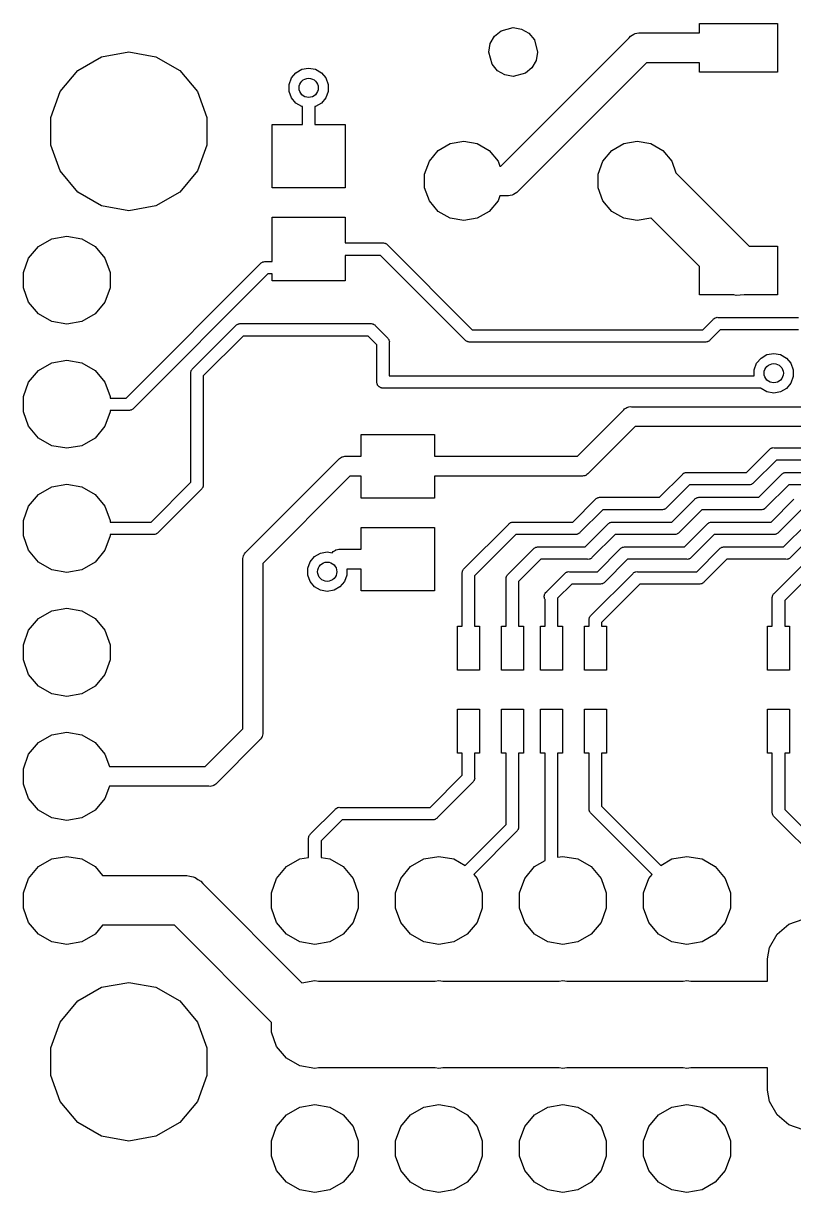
# Model space of a CAD drawing. Extents: x 118.4 to 178.6, y -117.2 to -93.1.
# Drawn here: x 118.4 to 134.18, y -117.21 to -93.27 of the extents above; entities that cross this region are included whole.
import ezdxf

# ---------------------------------------------------------------- set-up
doc = ezdxf.new("R2010")
doc.units = 0
doc.header["$MEASUREMENT"] = 0
doc.layers.add('BLACK', color=7, linetype='CONTINUOUS')

msp = doc.modelspace()

# ---------------------------------------------------------------- linework, layer by layer
at = {"layer": 'BLACK', "linetype": 'CONTINUOUS'}
for p, q in [((128.184, -93.4216), (128.434, -93.3546)), ((128.434, -93.3546), (128.434, -93.3546)), ((128.434, -93.3546), (128.605, -93.3848)), ((132.246, -93.4638), (132.246, -93.2686)), ((132.246, -93.2686), (133.846, -93.2686)), ((133.846, -93.2686), (133.846, -94.2686)), ((127.964, -93.6836), (128.051, -93.5332)), ((128.051, -93.5332), (128.184, -93.4216)), ((128.182, -96.1898), (130.809, -93.5625)), ((128.605, -93.3848), (128.755, -93.4716)), ((128.755, -93.4716), (128.867, -93.6046)), ((128.867, -93.6046), (128.934, -93.8546)), ((130.809, -93.5625), (130.835, -93.5315)), ((130.835, -93.5315), (130.87, -93.5113)), ((130.87, -93.5113), (130.903, -93.4881)), ((130.903, -93.4881), (130.916, -93.4846)), ((130.916, -93.4846), (130.928, -93.4778)), ((130.928, -93.4778), (130.968, -93.4707)), ((130.968, -93.4707), (131.007, -93.4603)), ((131.007, -93.4603), (131.047, -93.4638)), ((131.047, -93.4638), (132.246, -93.4638)), ((127.934, -93.8546), (127.964, -93.6836)), ((119.517, -94.234), (120.005, -93.9519)), ((120.005, -93.9519), (120.561, -93.8539)), ((120.561, -93.8539), (121.117, -93.9519)), ((121.117, -93.9519), (121.605, -94.234)), ((128.001, -94.1046), (127.934, -93.8546)), ((127.934, -93.8546), (127.934, -93.8546)), ((131.16, -94.0734), (128.533, -96.7007)), ((128.904, -94.0256), (128.817, -94.176)), ((128.934, -93.8546), (128.904, -94.0256)), ((128.934, -93.8546), (128.934, -93.8546)), ((132.246, -94.0734), (131.16, -94.0734)), ((132.246, -94.2686), (132.246, -94.0734)), ((119.154, -94.6663), (119.517, -94.234)), ((121.605, -94.234), (121.968, -94.6663)), ((123.892, -94.3865), (123.983, -94.2784)), ((123.983, -94.2784), (124.105, -94.2079)), ((124.105, -94.2079), (124.244, -94.1834)), ((124.244, -94.1834), (124.383, -94.2079)), ((124.383, -94.2079), (124.505, -94.2784)), ((124.505, -94.2784), (124.596, -94.3865)), ((128.113, -94.2376), (128.001, -94.1046)), ((128.263, -94.3244), (128.113, -94.2376)), ((128.434, -94.3546), (128.263, -94.3244)), ((128.684, -94.2876), (128.434, -94.3546)), ((128.817, -94.176), (128.684, -94.2876)), ((133.846, -94.2686), (132.246, -94.2686)), ((123.844, -94.5191), (123.892, -94.3865)), ((123.844, -94.6601), (123.844, -94.5191)), ((124.596, -94.3865), (124.644, -94.5191)), ((124.644, -94.5191), (124.644, -94.6601)), ((128.434, -94.3546), (128.434, -94.3546)), ((118.961, -95.1965), (119.154, -94.6663)), ((121.968, -94.6663), (122.161, -95.1965)), ((123.892, -94.7927), (123.844, -94.6601)), ((123.983, -94.9008), (123.892, -94.7927)), ((124.596, -94.7927), (124.505, -94.9008)), ((124.644, -94.6601), (124.596, -94.7927)), ((124.105, -94.9713), (123.983, -94.9008)), ((124.117, -94.9734), (124.105, -94.9713)), ((124.117, -95.3391), (124.117, -94.9734)), ((124.383, -94.9713), (124.371, -94.9734)), ((124.371, -94.9734), (124.371, -95.3391)), ((124.505, -94.9008), (124.383, -94.9713)), ((118.961, -95.7607), (118.961, -95.1965)), ((122.161, -95.1965), (122.161, -95.7607)), ((123.494, -96.6391), (123.494, -95.3391)), ((123.494, -95.3391), (124.117, -95.3391)), ((124.371, -95.3391), (124.994, -95.3391)), ((124.994, -95.3391), (124.994, -96.6391)), ((119.154, -96.2909), (118.961, -95.7607)), ((122.161, -95.7607), (121.968, -96.2909)), ((126.897, -95.8722), (127.141, -95.7312)), ((127.141, -95.7312), (127.419, -95.6822)), ((127.419, -95.6822), (127.697, -95.7312)), ((127.697, -95.7312), (127.941, -95.8722)), ((130.453, -95.8722), (130.697, -95.7312)), ((130.697, -95.7312), (130.975, -95.6822)), ((130.975, -95.6822), (131.253, -95.7312)), ((131.253, -95.7312), (131.497, -95.8722)), ((126.716, -96.0884), (126.897, -95.8722)), ((127.941, -95.8722), (128.123, -96.0884)), ((130.272, -96.0884), (130.453, -95.8722)), ((131.497, -95.8722), (131.679, -96.0884)), ((126.619, -96.3535), (126.716, -96.0884)), ((128.123, -96.0884), (128.16, -96.1898)), ((128.16, -96.1898), (128.182, -96.1898)), ((130.175, -96.3535), (130.272, -96.0884)), ((131.679, -96.0884), (131.767, -96.3311)), ((119.517, -96.7232), (119.154, -96.2909)), ((121.968, -96.2909), (121.605, -96.7232)), ((126.619, -96.6357), (126.619, -96.3535)), ((130.175, -96.6357), (130.175, -96.3535)), ((131.767, -96.3311), (133.265, -97.8286)), ((124.994, -96.6391), (123.494, -96.6391)), ((126.716, -96.9008), (126.619, -96.6357)), ((128.533, -96.7007), (128.507, -96.7317)), ((130.272, -96.9008), (130.175, -96.6357)), ((120.005, -97.0053), (119.517, -96.7232)), ((121.605, -96.7232), (121.117, -97.0053)), ((126.897, -97.117), (126.716, -96.9008)), ((128.123, -96.9008), (127.941, -97.117)), ((128.16, -96.7994), (128.123, -96.9008)), ((128.295, -96.7994), (128.16, -96.7994)), ((128.335, -96.8029), (128.295, -96.7994)), ((128.374, -96.7925), (128.335, -96.8029)), ((128.414, -96.7854), (128.374, -96.7925)), ((128.426, -96.7786), (128.414, -96.7854)), ((128.439, -96.7751), (128.426, -96.7786)), ((128.472, -96.7519), (128.439, -96.7751)), ((128.507, -96.7317), (128.472, -96.7519)), ((130.453, -97.117), (130.272, -96.9008)), ((120.561, -97.1033), (120.005, -97.0053)), ((121.117, -97.0053), (120.561, -97.1033)), ((127.141, -97.258), (126.897, -97.117)), ((127.941, -97.117), (127.697, -97.258)), ((130.697, -97.258), (130.453, -97.117)), ((123.494, -98.1456), (123.494, -97.2391)), ((123.494, -97.2391), (124.994, -97.2391)), ((124.994, -97.2391), (124.994, -97.7646)), ((127.419, -97.307), (127.141, -97.258)), ((127.697, -97.258), (127.419, -97.307)), ((130.975, -97.307), (130.697, -97.258)), ((131.253, -97.258), (130.975, -97.307)), ((131.256, -97.2565), (131.253, -97.258)), ((132.246, -98.247), (131.256, -97.2565)), ((118.982, -97.6783), (119.291, -97.6239)), ((119.291, -97.6239), (119.6, -97.6783)), ((118.509, -98.0752), (118.711, -97.8351)), ((118.711, -97.8351), (118.982, -97.6783)), ((119.6, -97.6783), (119.871, -97.8351)), ((119.871, -97.8351), (120.073, -98.0752)), ((124.994, -97.7646), (125.763, -97.7646)), ((125.763, -97.7646), (125.779, -97.7631)), ((125.779, -97.7631), (125.796, -97.7675)), ((125.796, -97.7675), (125.812, -97.7704)), ((125.812, -97.7704), (125.817, -97.7733)), ((125.817, -97.7733), (125.823, -97.7747)), ((125.823, -97.7747), (125.836, -97.7844)), ((125.836, -97.7844), (125.851, -97.7928)), ((125.851, -97.7928), (125.862, -97.8057)), ((125.862, -97.8057), (127.596, -99.5401)), ((133.265, -97.8286), (133.846, -97.8286)), ((133.846, -97.8286), (133.846, -98.8286)), ((118.402, -98.3698), (118.509, -98.0752)), ((120.073, -98.0752), (120.18, -98.3698)), ((123.301, -98.1557), (123.306, -98.1543)), ((123.306, -98.1543), (123.311, -98.1514)), ((123.311, -98.1514), (123.328, -98.1485)), ((123.328, -98.1485), (123.344, -98.1441)), ((123.344, -98.1441), (123.361, -98.1456)), ((123.361, -98.1456), (123.494, -98.1456)), ((125.715, -98.0186), (124.994, -98.0186)), ((124.994, -98.0186), (124.994, -98.5391)), ((127.45, -99.753), (125.715, -98.0186)), ((118.402, -98.6834), (118.402, -98.3698)), ((120.18, -98.3698), (120.18, -98.6834)), ((120.508, -100.94), (123.261, -98.1867)), ((123.261, -98.1867), (123.272, -98.1738)), ((123.272, -98.1738), (123.287, -98.1654)), ((123.287, -98.1654), (123.301, -98.1557)), ((132.246, -98.8286), (132.246, -98.247)), ((123.408, -98.3996), (120.655, -101.152)), ((123.494, -98.3996), (123.408, -98.3996)), ((123.494, -98.5391), (123.494, -98.3996)), ((124.994, -98.5391), (123.494, -98.5391)), ((118.509, -98.978), (118.402, -98.6834)), ((120.18, -98.6834), (120.073, -98.978)), ((132.949, -98.8286), (132.246, -98.8286)), ((133.001, -98.8425), (132.949, -98.8286)), ((133.16, -98.8286), (133.001, -98.8425)), ((133.846, -98.8286), (133.16, -98.8286)), ((118.711, -99.2181), (118.509, -98.978)), ((120.073, -98.978), (119.871, -99.2181)), ((118.982, -99.3749), (118.711, -99.2181)), ((119.871, -99.2181), (119.6, -99.3749)), ((132.317, -99.5401), (132.527, -99.3297)), ((132.527, -99.3297), (132.538, -99.3168)), ((132.538, -99.3168), (132.553, -99.3084)), ((132.553, -99.3084), (132.567, -99.2987)), ((132.567, -99.2987), (132.572, -99.2973)), ((132.572, -99.2973), (132.577, -99.2944)), ((132.577, -99.2944), (132.594, -99.2915)), ((132.594, -99.2915), (132.61, -99.2871)), ((132.61, -99.2871), (132.627, -99.2886)), ((132.627, -99.2886), (134.279, -99.2886)), ((119.291, -99.4293), (118.982, -99.3749)), ((119.6, -99.3749), (119.291, -99.4293)), ((121.872, -100.338), (122.753, -99.4567)), ((122.753, -99.4567), (122.764, -99.4438)), ((122.764, -99.4438), (122.779, -99.4354)), ((122.779, -99.4354), (122.793, -99.4257)), ((122.793, -99.4257), (122.798, -99.4243)), ((122.798, -99.4243), (122.803, -99.4214)), ((122.803, -99.4214), (122.82, -99.4185)), ((122.82, -99.4185), (122.836, -99.4141)), ((122.836, -99.4141), (122.853, -99.4156)), ((122.853, -99.4156), (125.509, -99.4156)), ((125.509, -99.4156), (125.525, -99.4141)), ((125.525, -99.4141), (125.542, -99.4185)), ((125.542, -99.4185), (125.558, -99.4214)), ((125.558, -99.4214), (125.563, -99.4243)), ((125.563, -99.4243), (125.569, -99.4257)), ((125.569, -99.4257), (125.582, -99.4354)), ((125.582, -99.4354), (125.597, -99.4438)), ((125.597, -99.4438), (125.608, -99.4567)), ((125.608, -99.4567), (125.854, -99.7029)), ((127.596, -99.5401), (132.317, -99.5401)), ((132.674, -99.5426), (132.463, -99.753)), ((134.279, -99.5426), (132.674, -99.5426)), ((122.9, -99.6696), (122.085, -100.484)), ((125.461, -99.6696), (122.9, -99.6696)), ((125.641, -99.8492), (125.461, -99.6696)), ((125.854, -99.7029), (125.867, -99.7137)), ((125.867, -99.7137), (125.875, -99.7283)), ((125.875, -99.7283), (125.885, -99.7421)), ((125.885, -99.7421), (125.886, -99.7476)), ((125.886, -99.7476), (125.889, -99.7525)), ((125.889, -99.7525), (125.892, -99.7691)), ((125.892, -99.7691), (125.897, -99.7854)), ((125.897, -99.7854), (125.895, -99.8021)), ((125.895, -99.8021), (125.895, -100.482)), ((127.461, -99.7659), (127.45, -99.753)), ((127.475, -99.7743), (127.461, -99.7659)), ((127.489, -99.784), (127.475, -99.7743)), ((127.495, -99.7854), (127.489, -99.784)), ((127.499, -99.7883), (127.495, -99.7854)), ((127.516, -99.7912), (127.499, -99.7883)), ((127.532, -99.7956), (127.516, -99.7912)), ((127.549, -99.7941), (127.532, -99.7956)), ((132.364, -99.7941), (127.549, -99.7941)), ((132.381, -99.7956), (132.364, -99.7941)), ((132.397, -99.7912), (132.381, -99.7956)), ((132.414, -99.7883), (132.397, -99.7912)), ((132.419, -99.7854), (132.414, -99.7883)), ((132.424, -99.784), (132.419, -99.7854)), ((132.438, -99.7743), (132.424, -99.784)), ((132.452, -99.7659), (132.438, -99.7743)), ((132.463, -99.753), (132.452, -99.7659)), ((125.641, -100.586), (125.641, -99.8492)), ((133.508, -100.12), (133.63, -100.05)), ((133.63, -100.05), (133.769, -100.025)), ((133.769, -100.025), (133.908, -100.05)), ((133.908, -100.05), (134.03, -100.12)), ((118.711, -100.375), (118.982, -100.218)), ((118.982, -100.218), (119.291, -100.164)), ((119.291, -100.164), (119.6, -100.218)), ((119.6, -100.218), (119.871, -100.375)), ((133.369, -100.361), (133.417, -100.228)), ((133.417, -100.228), (133.508, -100.12)), ((134.03, -100.12), (134.121, -100.228)), ((134.121, -100.228), (134.169, -100.361)), ((118.509, -100.615), (118.711, -100.375)), ((119.871, -100.375), (120.073, -100.615)), ((121.83, -100.42), (121.834, -100.404)), ((121.831, -100.437), (121.83, -100.42)), ((121.831, -102.665), (121.831, -100.437)), ((121.834, -100.404), (121.837, -100.387)), ((121.837, -100.387), (121.84, -100.383)), ((121.84, -100.383), (121.841, -100.377)), ((121.841, -100.377), (121.851, -100.363)), ((121.851, -100.363), (121.859, -100.349)), ((121.859, -100.349), (121.872, -100.338)), ((122.085, -100.484), (122.085, -102.712)), ((125.895, -100.482), (133.369, -100.482)), ((133.369, -100.482), (133.369, -100.361)), ((134.169, -100.502), (134.121, -100.635)), ((134.169, -100.361), (134.169, -100.502)), ((118.402, -100.91), (118.509, -100.615)), ((120.073, -100.615), (120.18, -100.91)), ((125.641, -100.631), (125.641, -100.586)), ((125.645, -100.642), (125.641, -100.631)), ((125.647, -100.653), (125.645, -100.642)), ((125.653, -100.662), (125.647, -100.653)), ((125.656, -100.673), (125.653, -100.662)), ((125.664, -100.682), (125.656, -100.673)), ((125.669, -100.691), (125.664, -100.682)), ((125.678, -100.699), (125.669, -100.691)), ((125.685, -100.707), (125.678, -100.699)), ((125.695, -100.713), (125.685, -100.707)), ((125.704, -100.72), (125.695, -100.713)), ((125.714, -100.724), (125.704, -100.72)), ((125.724, -100.73), (125.714, -100.724)), ((125.735, -100.732), (125.724, -100.73)), ((125.746, -100.736), (125.735, -100.732)), ((133.502, -100.736), (125.746, -100.736)), ((133.508, -100.743), (133.502, -100.736)), ((133.63, -100.813), (133.508, -100.743)), ((134.03, -100.743), (133.908, -100.813)), ((134.121, -100.635), (134.03, -100.743)), ((118.402, -101.223), (118.402, -100.91)), ((120.18, -100.91), (120.18, -100.94)), ((120.18, -100.94), (120.508, -100.94)), ((133.769, -100.838), (133.63, -100.813)), ((133.908, -100.813), (133.769, -100.838)), ((118.509, -101.518), (118.402, -101.223)), ((120.18, -101.223), (120.073, -101.518)), ((120.556, -101.194), (120.18, -101.194)), ((120.18, -101.194), (120.18, -101.223)), ((120.572, -101.195), (120.556, -101.194)), ((120.589, -101.191), (120.572, -101.195)), ((120.605, -101.188), (120.589, -101.191)), ((120.61, -101.185), (120.605, -101.188)), ((120.616, -101.183), (120.61, -101.185)), ((120.629, -101.174), (120.616, -101.183)), ((120.644, -101.165), (120.629, -101.174)), ((120.655, -101.152), (120.644, -101.165)), ((129.748, -102.133), (130.698, -101.183)), ((130.698, -101.183), (130.715, -101.163)), ((130.715, -101.163), (130.739, -101.149)), ((130.739, -101.149), (130.761, -101.134)), ((130.761, -101.134), (130.77, -101.131)), ((130.77, -101.131), (130.778, -101.127)), ((130.778, -101.127), (130.804, -101.122)), ((130.804, -101.122), (130.83, -101.115)), ((130.83, -101.115), (130.857, -101.117)), ((130.857, -101.117), (135.082, -101.117)), ((118.711, -101.758), (118.509, -101.518)), ((120.073, -101.518), (119.871, -101.758)), ((125.32, -102.133), (125.32, -101.689)), ((125.32, -101.689), (126.82, -101.689)), ((126.82, -101.689), (126.82, -102.133)), ((130.932, -101.524), (129.982, -102.474)), ((135.157, -101.524), (130.932, -101.524)), ((118.982, -101.915), (118.711, -101.758)), ((119.291, -101.969), (118.982, -101.915)), ((119.6, -101.915), (119.291, -101.969)), ((119.871, -101.758), (119.6, -101.915)), ((133.675, -101.997), (133.686, -101.984)), ((133.686, -101.984), (133.701, -101.975)), ((133.701, -101.975), (133.715, -101.966)), ((133.715, -101.966), (133.72, -101.964)), ((133.72, -101.964), (133.725, -101.961)), ((133.725, -101.961), (133.742, -101.958)), ((133.742, -101.958), (133.758, -101.954)), ((133.758, -101.954), (133.775, -101.956)), ((133.775, -101.956), (140.876, -101.956)), ((122.964, -104.092), (124.856, -102.199)), ((124.856, -102.199), (124.873, -102.179)), ((124.873, -102.179), (124.897, -102.165)), ((124.897, -102.165), (124.919, -102.15)), ((124.919, -102.15), (124.928, -102.147)), ((124.928, -102.147), (124.936, -102.143)), ((124.936, -102.143), (124.962, -102.138)), ((124.962, -102.138), (124.988, -102.131)), ((124.988, -102.131), (125.015, -102.133)), ((125.015, -102.133), (125.32, -102.133)), ((126.82, -102.133), (129.748, -102.133)), ((133.208, -102.464), (133.675, -101.997)), ((133.822, -102.21), (133.355, -102.676)), ((140.828, -102.21), (133.822, -102.21)), ((131.964, -102.466), (131.98, -102.462)), ((131.98, -102.462), (131.997, -102.464)), ((131.997, -102.464), (133.208, -102.464)), ((133.996, -102.466), (134.012, -102.462)), ((134.012, -102.462), (134.029, -102.464)), ((134.029, -102.464), (140.622, -102.464)), ((118.982, -102.758), (119.291, -102.704)), ((119.291, -102.704), (119.6, -102.758)), ((121.016, -103.48), (121.831, -102.665)), ((125.09, -102.54), (123.304, -104.326)), ((125.32, -102.54), (125.09, -102.54)), ((125.32, -102.989), (125.32, -102.54)), ((129.823, -102.54), (126.82, -102.54)), ((126.82, -102.54), (126.82, -102.989)), ((129.85, -102.542), (129.823, -102.54)), ((129.876, -102.535), (129.85, -102.542)), ((129.903, -102.53), (129.876, -102.535)), ((129.911, -102.526), (129.903, -102.53)), ((129.919, -102.524), (129.911, -102.526)), ((129.941, -102.508), (129.919, -102.524)), ((129.965, -102.495), (129.941, -102.508)), ((129.982, -102.474), (129.965, -102.495)), ((131.43, -102.972), (131.897, -102.505)), ((131.897, -102.505), (131.908, -102.492)), ((131.908, -102.492), (131.923, -102.483)), ((131.923, -102.483), (131.937, -102.474)), ((131.937, -102.474), (131.942, -102.472)), ((131.942, -102.472), (131.947, -102.469)), ((131.947, -102.469), (131.964, -102.466)), ((133.329, -102.698), (133.316, -102.707)), ((133.344, -102.689), (133.329, -102.698)), ((133.355, -102.676), (133.344, -102.689)), ((133.462, -102.972), (133.929, -102.505)), ((133.929, -102.505), (133.94, -102.492)), ((133.94, -102.492), (133.955, -102.483)), ((133.955, -102.483), (133.969, -102.474)), ((133.969, -102.474), (133.974, -102.472)), ((133.974, -102.472), (133.979, -102.469)), ((133.979, -102.469), (133.996, -102.466)), ((118.509, -103.155), (118.711, -102.915)), ((118.711, -102.915), (118.982, -102.758)), ((119.6, -102.758), (119.871, -102.915)), ((119.871, -102.915), (120.073, -103.155)), ((122.044, -102.811), (121.163, -103.692)), ((122.057, -102.8), (122.044, -102.811)), ((122.065, -102.786), (122.057, -102.8)), ((122.075, -102.772), (122.065, -102.786)), ((122.076, -102.767), (122.075, -102.772)), ((122.079, -102.762), (122.076, -102.767)), ((122.082, -102.745), (122.079, -102.762)), ((122.087, -102.729), (122.082, -102.745)), ((122.085, -102.712), (122.087, -102.729)), ((132.044, -102.718), (131.577, -103.184)), ((133.256, -102.718), (132.044, -102.718)), ((133.272, -102.719), (133.256, -102.718)), ((133.289, -102.715), (133.272, -102.719)), ((133.305, -102.712), (133.289, -102.715)), ((133.31, -102.709), (133.305, -102.712)), ((133.316, -102.707), (133.31, -102.709)), ((134.076, -102.718), (133.609, -103.184)), ((140.574, -102.718), (134.076, -102.718)), ((118.402, -103.45), (118.509, -103.155)), ((120.073, -103.155), (120.18, -103.45)), ((126.82, -102.989), (125.32, -102.989)), ((129.652, -103.48), (130.119, -103.013)), ((130.119, -103.013), (130.13, -103)), ((130.13, -103), (130.145, -102.991)), ((130.145, -102.991), (130.159, -102.982)), ((130.159, -102.982), (130.164, -102.98)), ((130.164, -102.98), (130.169, -102.977)), ((130.169, -102.977), (130.186, -102.974)), ((130.186, -102.974), (130.202, -102.97)), ((130.202, -102.97), (130.219, -102.972)), ((130.219, -102.972), (131.43, -102.972)), ((131.684, -103.48), (132.151, -103.013)), ((132.151, -103.013), (132.162, -103)), ((132.162, -103), (132.177, -102.991)), ((132.177, -102.991), (132.191, -102.982)), ((132.191, -102.982), (132.196, -102.98)), ((132.196, -102.98), (132.201, -102.977)), ((132.201, -102.977), (132.218, -102.974)), ((132.218, -102.974), (132.234, -102.97)), ((132.234, -102.97), (132.251, -102.972)), ((132.251, -102.972), (133.462, -102.972)), ((133.716, -103.48), (134.183, -103.013)), ((130.266, -103.226), (129.799, -103.692)), ((131.478, -103.226), (130.266, -103.226)), ((131.494, -103.227), (131.478, -103.226)), ((131.511, -103.223), (131.494, -103.227)), ((131.527, -103.22), (131.511, -103.223)), ((131.532, -103.217), (131.527, -103.22)), ((131.538, -103.215), (131.532, -103.217)), ((131.551, -103.206), (131.538, -103.215)), ((131.566, -103.197), (131.551, -103.206)), ((131.577, -103.184), (131.566, -103.197)), ((132.298, -103.226), (131.831, -103.692)), ((133.51, -103.226), (132.298, -103.226)), ((133.526, -103.227), (133.51, -103.226)), ((133.543, -103.223), (133.526, -103.227)), ((133.559, -103.22), (133.543, -103.223)), ((133.564, -103.217), (133.559, -103.22)), ((133.57, -103.215), (133.564, -103.217)), ((133.583, -103.206), (133.57, -103.215)), ((133.598, -103.197), (133.583, -103.206)), ((133.609, -103.184), (133.598, -103.197)), ((134.33, -103.226), (133.863, -103.692)), ((118.402, -103.763), (118.402, -103.45)), ((120.18, -103.45), (120.18, -103.48)), ((120.18, -103.48), (121.016, -103.48)), ((125.32, -104.036), (125.32, -103.589)), ((125.32, -103.589), (126.82, -103.589)), ((126.82, -103.589), (126.82, -104.889)), ((127.43, -104.432), (128.341, -103.521)), ((128.341, -103.521), (128.352, -103.508)), ((128.352, -103.508), (128.367, -103.499)), ((128.367, -103.499), (128.381, -103.49)), ((128.381, -103.49), (128.386, -103.488)), ((128.386, -103.488), (128.391, -103.485)), ((128.391, -103.485), (128.408, -103.482)), ((128.408, -103.482), (128.424, -103.478)), ((128.424, -103.478), (128.441, -103.48)), ((128.441, -103.48), (129.652, -103.48)), ((129.906, -103.988), (130.373, -103.521)), ((130.373, -103.521), (130.384, -103.508)), ((130.384, -103.508), (130.399, -103.499)), ((130.399, -103.499), (130.413, -103.49)), ((130.413, -103.49), (130.418, -103.488)), ((130.418, -103.488), (130.423, -103.485)), ((130.423, -103.485), (130.44, -103.482)), ((130.44, -103.482), (130.456, -103.478)), ((130.456, -103.478), (130.473, -103.48)), ((130.473, -103.48), (131.684, -103.48)), ((131.938, -103.988), (132.405, -103.521)), ((132.405, -103.521), (132.416, -103.508)), ((132.416, -103.508), (132.431, -103.499)), ((132.431, -103.499), (132.445, -103.49)), ((132.445, -103.49), (132.45, -103.488)), ((132.45, -103.488), (132.455, -103.485)), ((132.455, -103.485), (132.472, -103.482)), ((132.472, -103.482), (132.488, -103.478)), ((132.488, -103.478), (132.505, -103.48)), ((132.505, -103.48), (133.716, -103.48)), ((133.97, -103.988), (134.437, -103.521)), ((118.509, -104.058), (118.402, -103.763)), ((120.18, -103.763), (120.073, -104.058)), ((121.064, -103.734), (120.18, -103.734)), ((120.18, -103.734), (120.18, -103.763)), ((121.08, -103.735), (121.064, -103.734)), ((121.097, -103.731), (121.08, -103.735)), ((121.113, -103.728), (121.097, -103.731)), ((121.118, -103.725), (121.113, -103.728)), ((121.124, -103.723), (121.118, -103.725)), ((121.137, -103.714), (121.124, -103.723)), ((121.152, -103.705), (121.137, -103.714)), ((121.163, -103.692), (121.152, -103.705)), ((128.488, -103.734), (127.643, -104.578)), ((129.7, -103.734), (128.488, -103.734)), ((129.716, -103.735), (129.7, -103.734)), ((129.733, -103.731), (129.716, -103.735)), ((129.749, -103.728), (129.733, -103.731)), ((129.754, -103.725), (129.749, -103.728)), ((129.76, -103.723), (129.754, -103.725)), ((129.773, -103.714), (129.76, -103.723)), ((129.788, -103.705), (129.773, -103.714)), ((129.799, -103.692), (129.788, -103.705)), ((130.52, -103.734), (130.053, -104.2)), ((131.732, -103.734), (130.52, -103.734)), ((131.748, -103.735), (131.732, -103.734)), ((131.765, -103.731), (131.748, -103.735)), ((131.781, -103.728), (131.765, -103.731)), ((131.786, -103.725), (131.781, -103.728)), ((131.792, -103.723), (131.786, -103.725)), ((131.805, -103.714), (131.792, -103.723)), ((131.82, -103.705), (131.805, -103.714)), ((131.831, -103.692), (131.82, -103.705)), ((132.552, -103.734), (132.085, -104.2)), ((133.764, -103.734), (132.552, -103.734)), ((133.78, -103.735), (133.764, -103.734)), ((133.797, -103.731), (133.78, -103.735)), ((133.813, -103.728), (133.797, -103.731)), ((133.818, -103.725), (133.813, -103.728)), ((133.824, -103.723), (133.818, -103.725)), ((133.837, -103.714), (133.824, -103.723)), ((133.852, -103.705), (133.837, -103.714)), ((133.863, -103.692), (133.852, -103.705)), ((134.584, -103.734), (134.117, -104.2)), ((118.711, -104.298), (118.509, -104.058)), ((120.073, -104.058), (119.871, -104.298)), ((122.914, -104.154), (122.93, -104.132)), ((122.93, -104.132), (122.943, -104.109)), ((122.943, -104.109), (122.964, -104.092)), ((124.364, -104.184), (124.486, -104.114)), ((124.486, -104.114), (124.625, -104.089)), ((124.625, -104.089), (124.726, -104.107)), ((124.726, -104.107), (124.732, -104.102)), ((124.732, -104.102), (124.749, -104.081)), ((124.749, -104.081), (124.772, -104.068)), ((124.772, -104.068), (124.794, -104.052)), ((124.794, -104.052), (124.803, -104.05)), ((124.803, -104.05), (124.811, -104.045)), ((124.811, -104.045), (124.838, -104.041)), ((124.838, -104.041), (124.864, -104.034)), ((124.864, -104.034), (124.89, -104.036)), ((124.89, -104.036), (125.32, -104.036)), ((128.33, -104.548), (128.849, -104.029)), ((128.849, -104.029), (128.86, -104.016)), ((128.86, -104.016), (128.875, -104.007)), ((128.875, -104.007), (128.889, -103.998)), ((128.889, -103.998), (128.894, -103.996)), ((128.894, -103.996), (128.899, -103.993)), ((128.899, -103.993), (128.916, -103.99)), ((128.916, -103.99), (128.932, -103.986)), ((128.932, -103.986), (128.949, -103.988)), ((128.949, -103.988), (129.906, -103.988)), ((130.16, -104.496), (130.627, -104.029)), ((130.627, -104.029), (130.638, -104.016)), ((130.638, -104.016), (130.653, -104.007)), ((130.653, -104.007), (130.667, -103.998)), ((130.667, -103.998), (130.672, -103.996)), ((130.672, -103.996), (130.677, -103.993)), ((130.677, -103.993), (130.694, -103.99)), ((130.694, -103.99), (130.71, -103.986)), ((130.71, -103.986), (130.727, -103.988)), ((130.727, -103.988), (131.938, -103.988)), ((132.192, -104.496), (132.659, -104.029)), ((132.659, -104.029), (132.67, -104.016)), ((132.67, -104.016), (132.685, -104.007)), ((132.685, -104.007), (132.699, -103.998)), ((132.699, -103.998), (132.704, -103.996)), ((132.704, -103.996), (132.709, -103.993)), ((132.709, -103.993), (132.726, -103.99)), ((132.726, -103.99), (132.742, -103.986)), ((132.742, -103.986), (132.759, -103.988)), ((132.759, -103.988), (133.97, -103.988)), ((133.78, -104.94), (134.691, -104.029)), ((118.982, -104.455), (118.711, -104.298)), ((119.871, -104.298), (119.6, -104.455)), ((122.896, -104.224), (122.903, -104.198)), ((122.898, -104.25), (122.896, -104.224)), ((122.898, -107.713), (122.898, -104.25)), ((122.903, -104.198), (122.907, -104.171)), ((122.907, -104.171), (122.912, -104.163)), ((122.912, -104.163), (122.914, -104.154)), ((123.304, -104.326), (123.304, -107.789)), ((124.225, -104.425), (124.273, -104.292)), ((124.273, -104.292), (124.364, -104.184)), ((128.996, -104.242), (128.543, -104.694)), ((129.954, -104.242), (128.996, -104.242)), ((129.97, -104.243), (129.954, -104.242)), ((129.987, -104.239), (129.97, -104.243)), ((130.003, -104.236), (129.987, -104.239)), ((130.008, -104.233), (130.003, -104.236)), ((130.014, -104.231), (130.008, -104.233)), ((130.027, -104.222), (130.014, -104.231)), ((130.042, -104.213), (130.027, -104.222)), ((130.053, -104.2), (130.042, -104.213)), ((130.774, -104.242), (130.307, -104.708)), ((131.986, -104.242), (130.774, -104.242)), ((132.002, -104.243), (131.986, -104.242)), ((132.019, -104.239), (132.002, -104.243)), ((132.035, -104.236), (132.019, -104.239)), ((132.04, -104.233), (132.035, -104.236)), ((132.046, -104.231), (132.04, -104.233)), ((132.059, -104.222), (132.046, -104.231)), ((132.074, -104.213), (132.059, -104.222)), ((132.085, -104.2), (132.074, -104.213)), ((132.806, -104.242), (132.339, -104.708)), ((134.018, -104.242), (132.806, -104.242)), ((134.838, -104.242), (133.993, -105.086)), ((134.034, -104.243), (134.018, -104.242)), ((134.051, -104.239), (134.034, -104.243)), ((134.067, -104.236), (134.051, -104.239)), ((134.072, -104.233), (134.067, -104.236)), ((134.078, -104.231), (134.072, -104.233)), ((134.091, -104.222), (134.078, -104.231)), ((134.106, -104.213), (134.091, -104.222)), ((134.117, -104.2), (134.106, -104.213)), ((119.291, -104.509), (118.982, -104.455)), ((119.6, -104.455), (119.291, -104.509)), ((124.225, -104.566), (124.225, -104.425)), ((124.273, -104.699), (124.225, -104.566)), ((125.025, -104.566), (124.977, -104.699)), ((125.32, -104.442), (125.025, -104.442)), ((125.025, -104.442), (125.025, -104.566)), ((125.32, -104.889), (125.32, -104.442)), ((127.388, -104.514), (127.392, -104.498)), ((127.389, -104.531), (127.388, -104.514)), ((127.389, -105.609), (127.389, -104.531)), ((127.392, -104.498), (127.395, -104.481)), ((127.395, -104.481), (127.398, -104.477)), ((127.398, -104.477), (127.399, -104.471)), ((127.399, -104.471), (127.409, -104.457)), ((127.409, -104.457), (127.417, -104.443)), ((127.417, -104.443), (127.43, -104.432)), ((127.643, -104.578), (127.643, -105.609)), ((128.288, -104.63), (128.292, -104.614)), ((128.292, -104.614), (128.295, -104.597)), ((128.295, -104.597), (128.298, -104.593)), ((128.298, -104.593), (128.299, -104.587)), ((128.299, -104.587), (128.309, -104.573)), ((128.309, -104.573), (128.317, -104.559)), ((128.317, -104.559), (128.33, -104.548)), ((129.123, -104.898), (129.484, -104.537)), ((129.484, -104.537), (129.495, -104.524)), ((129.495, -104.524), (129.51, -104.515)), ((129.51, -104.515), (129.524, -104.506)), ((129.524, -104.506), (129.529, -104.504)), ((129.529, -104.504), (129.534, -104.501)), ((129.534, -104.501), (129.551, -104.498)), ((129.551, -104.498), (129.567, -104.494)), ((129.567, -104.494), (129.584, -104.496)), ((129.584, -104.496), (130.16, -104.496)), ((130.03, -105.388), (130.881, -104.537)), ((130.881, -104.537), (130.892, -104.524)), ((130.892, -104.524), (130.907, -104.515)), ((130.907, -104.515), (130.921, -104.506)), ((130.921, -104.506), (130.926, -104.504)), ((130.926, -104.504), (130.931, -104.501)), ((130.931, -104.501), (130.948, -104.498)), ((130.948, -104.498), (130.964, -104.494)), ((130.964, -104.494), (130.981, -104.496)), ((130.981, -104.496), (132.192, -104.496)), ((124.364, -104.807), (124.273, -104.699)), ((124.486, -104.877), (124.364, -104.807)), ((124.886, -104.807), (124.764, -104.877)), ((124.977, -104.699), (124.886, -104.807)), ((128.289, -104.647), (128.288, -104.63)), ((128.289, -105.609), (128.289, -104.647)), ((128.543, -104.694), (128.543, -105.609)), ((129.631, -104.75), (129.343, -105.037)), ((130.208, -104.75), (129.631, -104.75)), ((130.224, -104.751), (130.208, -104.75)), ((130.241, -104.747), (130.224, -104.751)), ((130.257, -104.744), (130.241, -104.747)), ((131.028, -104.75), (130.243, -105.534)), ((130.262, -104.741), (130.257, -104.744)), ((130.268, -104.739), (130.262, -104.741)), ((130.281, -104.73), (130.268, -104.739)), ((130.296, -104.721), (130.281, -104.73)), ((130.307, -104.708), (130.296, -104.721)), ((132.24, -104.75), (131.028, -104.75)), ((132.256, -104.751), (132.24, -104.75)), ((132.273, -104.747), (132.256, -104.751)), ((132.289, -104.744), (132.273, -104.747)), ((132.294, -104.741), (132.289, -104.744)), ((132.3, -104.739), (132.294, -104.741)), ((132.313, -104.73), (132.3, -104.739)), ((132.328, -104.721), (132.313, -104.73)), ((132.339, -104.708), (132.328, -104.721)), ((124.625, -104.902), (124.486, -104.877)), ((124.764, -104.877), (124.625, -104.902)), ((126.82, -104.889), (125.32, -104.889)), ((129.069, -104.992), (129.072, -104.981)), ((129.07, -105.004), (129.069, -104.992)), ((129.069, -105.015), (129.07, -105.004)), ((129.072, -105.026), (129.069, -105.015)), ((129.072, -104.981), (129.073, -104.97)), ((129.073, -105.037), (129.072, -105.026)), ((129.073, -104.97), (129.077, -104.96)), ((129.077, -105.047), (129.073, -105.037)), ((129.077, -104.96), (129.08, -104.949)), ((129.08, -105.058), (129.077, -105.047)), ((129.08, -104.949), (129.087, -104.94)), ((129.087, -105.067), (129.08, -105.058)), ((129.087, -104.94), (129.091, -104.93)), ((129.089, -105.072), (129.087, -105.067)), ((129.089, -105.609), (129.089, -105.072)), ((129.091, -104.93), (129.123, -104.898)), ((129.343, -105.037), (129.343, -105.609)), ((133.738, -105.022), (133.742, -105.006)), ((133.739, -105.039), (133.738, -105.022)), ((133.739, -105.609), (133.739, -105.039)), ((133.742, -105.006), (133.745, -104.989)), ((133.745, -104.989), (133.748, -104.985)), ((133.748, -104.985), (133.749, -104.979)), ((133.749, -104.979), (133.759, -104.965)), ((133.759, -104.965), (133.767, -104.951)), ((133.767, -104.951), (133.78, -104.94)), ((133.993, -105.086), (133.993, -105.609)), ((118.711, -105.455), (118.982, -105.298)), ((118.982, -105.298), (119.291, -105.244)), ((119.291, -105.244), (119.6, -105.298)), ((119.6, -105.298), (119.871, -105.455)), ((118.509, -105.695), (118.711, -105.455)), ((119.871, -105.455), (120.073, -105.695)), ((129.988, -105.47), (129.992, -105.454)), ((129.989, -105.487), (129.988, -105.47)), ((129.989, -105.609), (129.989, -105.487)), ((129.992, -105.454), (129.995, -105.437)), ((129.995, -105.437), (129.998, -105.433)), ((129.998, -105.433), (129.999, -105.427)), ((129.999, -105.427), (130.009, -105.413)), ((130.009, -105.413), (130.017, -105.399)), ((130.017, -105.399), (130.03, -105.388)), ((130.243, -105.534), (130.243, -105.609)), ((118.402, -105.99), (118.509, -105.695)), ((120.073, -105.695), (120.18, -105.99)), ((127.291, -106.509), (127.291, -105.609)), ((127.291, -105.609), (127.389, -105.609)), ((127.643, -105.609), (127.741, -105.609)), ((127.741, -105.609), (127.741, -106.509)), ((128.191, -106.509), (128.191, -105.609)), ((128.191, -105.609), (128.289, -105.609)), ((128.543, -105.609), (128.641, -105.609)), ((128.641, -105.609), (128.641, -106.509)), ((128.991, -106.509), (128.991, -105.609)), ((128.991, -105.609), (129.089, -105.609)), ((129.343, -105.609), (129.441, -105.609)), ((129.441, -105.609), (129.441, -106.509)), ((129.891, -106.509), (129.891, -105.609)), ((129.891, -105.609), (129.989, -105.609)), ((130.243, -105.609), (130.341, -105.609)), ((130.341, -105.609), (130.341, -106.509)), ((133.641, -106.509), (133.641, -105.609)), ((133.641, -105.609), (133.739, -105.609)), ((133.993, -105.609), (134.091, -105.609)), ((134.091, -105.609), (134.091, -106.509)), ((118.402, -106.303), (118.402, -105.99)), ((120.18, -105.99), (120.18, -106.303)), ((118.509, -106.598), (118.402, -106.303)), ((120.18, -106.303), (120.073, -106.598)), ((127.741, -106.509), (127.291, -106.509)), ((128.641, -106.509), (128.191, -106.509)), ((129.441, -106.509), (128.991, -106.509)), ((130.341, -106.509), (129.891, -106.509)), ((134.091, -106.509), (133.641, -106.509)), ((118.711, -106.838), (118.509, -106.598)), ((120.073, -106.598), (119.871, -106.838)), ((118.982, -106.995), (118.711, -106.838)), ((119.291, -107.049), (118.982, -106.995)), ((119.6, -106.995), (119.291, -107.049)), ((119.871, -106.838), (119.6, -106.995)), ((127.291, -108.209), (127.291, -107.309)), ((127.291, -107.309), (127.741, -107.309)), ((127.741, -107.309), (127.741, -108.209)), ((128.191, -108.209), (128.191, -107.309)), ((128.191, -107.309), (128.641, -107.309)), ((128.641, -107.309), (128.641, -108.209)), ((128.991, -108.209), (128.991, -107.309)), ((128.991, -107.309), (129.441, -107.309)), ((129.441, -107.309), (129.441, -108.209)), ((129.891, -108.209), (129.891, -107.309)), ((129.891, -107.309), (130.341, -107.309)), ((130.341, -107.309), (130.341, -108.209)), ((133.641, -108.209), (133.641, -107.309)), ((133.641, -107.309), (134.091, -107.309)), ((134.091, -107.309), (134.091, -108.209)), ((122.128, -108.483), (122.898, -107.713)), ((118.711, -107.995), (118.982, -107.838)), ((118.982, -107.838), (119.291, -107.784)), ((119.291, -107.784), (119.6, -107.838)), ((119.6, -107.838), (119.871, -107.995)), ((123.239, -107.948), (122.362, -108.824)), ((123.259, -107.93), (123.239, -107.948)), ((123.273, -107.907), (123.259, -107.93)), ((123.288, -107.885), (123.273, -107.907)), ((123.29, -107.876), (123.288, -107.885)), ((123.295, -107.868), (123.29, -107.876)), ((123.3, -107.842), (123.295, -107.868)), ((123.307, -107.816), (123.3, -107.842)), ((123.304, -107.789), (123.307, -107.816)), ((118.509, -108.235), (118.711, -107.995)), ((119.871, -107.995), (120.073, -108.235)), ((127.389, -108.209), (127.291, -108.209)), ((127.389, -108.664), (127.389, -108.209)), ((127.741, -108.209), (127.643, -108.209)), ((127.643, -108.209), (127.643, -108.711)), ((128.289, -108.209), (128.191, -108.209)), ((128.289, -109.669), (128.289, -108.209)), ((128.641, -108.209), (128.543, -108.209)), ((128.543, -108.209), (128.543, -109.716)), ((129.089, -108.209), (128.991, -108.209)), ((129.089, -110.409), (129.089, -108.209)), ((129.441, -108.209), (129.343, -108.209)), ((129.343, -108.209), (129.343, -110.343)), ((129.989, -108.209), (129.891, -108.209)), ((129.989, -109.346), (129.989, -108.209)), ((130.341, -108.209), (130.243, -108.209)), ((130.243, -108.209), (130.243, -109.299)), ((133.739, -108.209), (133.641, -108.209)), ((133.739, -109.413), (133.739, -108.209)), ((134.091, -108.209), (133.993, -108.209)), ((133.993, -108.209), (133.993, -109.366)), ((118.402, -108.53), (118.509, -108.235)), ((120.073, -108.235), (120.163, -108.483)), ((118.402, -108.843), (118.402, -108.53)), ((120.163, -108.483), (122.128, -108.483)), ((126.731, -109.322), (127.389, -108.664)), ((118.509, -109.138), (118.402, -108.843)), ((120.163, -108.89), (120.073, -109.138)), ((122.203, -108.89), (120.163, -108.89)), ((122.23, -108.892), (122.203, -108.89)), ((122.256, -108.885), (122.23, -108.892)), ((122.283, -108.88), (122.256, -108.885)), ((122.291, -108.876), (122.283, -108.88)), ((122.299, -108.874), (122.291, -108.876)), ((122.321, -108.858), (122.299, -108.874)), ((122.345, -108.845), (122.321, -108.858)), ((122.362, -108.824), (122.345, -108.845)), ((127.602, -108.81), (126.878, -109.534)), ((127.615, -108.799), (127.602, -108.81)), ((127.623, -108.785), (127.615, -108.799)), ((127.633, -108.771), (127.623, -108.785)), ((127.634, -108.766), (127.633, -108.771)), ((127.637, -108.761), (127.634, -108.766)), ((127.64, -108.744), (127.637, -108.761)), ((127.645, -108.728), (127.64, -108.744)), ((127.643, -108.711), (127.645, -108.728)), ((118.711, -109.378), (118.509, -109.138)), ((120.073, -109.138), (119.871, -109.378)), ((118.982, -109.535), (118.711, -109.378)), ((119.871, -109.378), (119.6, -109.535)), ((124.285, -109.863), (124.785, -109.363)), ((124.785, -109.363), (124.796, -109.35)), ((124.796, -109.35), (124.811, -109.341)), ((124.811, -109.341), (124.825, -109.332)), ((124.825, -109.332), (124.83, -109.33)), ((124.83, -109.33), (124.835, -109.327)), ((124.835, -109.327), (124.852, -109.324)), ((124.852, -109.324), (124.868, -109.32)), ((124.868, -109.32), (124.885, -109.322)), ((124.885, -109.322), (126.731, -109.322)), ((129.988, -109.363), (129.989, -109.346)), ((129.992, -109.379), (129.988, -109.363)), ((129.995, -109.396), (129.992, -109.379)), ((129.998, -109.401), (129.995, -109.396)), ((129.999, -109.406), (129.998, -109.401)), ((130.009, -109.42), (129.999, -109.406)), ((130.243, -109.299), (131.454, -110.51)), ((133.993, -109.366), (135.727, -111.1)), ((119.291, -109.589), (118.982, -109.535)), ((119.6, -109.535), (119.291, -109.589)), ((124.932, -109.576), (124.498, -110.009)), ((126.779, -109.576), (124.932, -109.576)), ((126.795, -109.577), (126.779, -109.576)), ((126.812, -109.573), (126.795, -109.577)), ((126.828, -109.57), (126.812, -109.573)), ((126.833, -109.567), (126.828, -109.57)), ((126.839, -109.565), (126.833, -109.567)), ((126.852, -109.556), (126.839, -109.565)), ((126.867, -109.547), (126.852, -109.556)), ((126.878, -109.534), (126.867, -109.547)), ((130.017, -109.434), (130.009, -109.42)), ((130.03, -109.445), (130.017, -109.434)), ((131.278, -110.693), (130.03, -109.445)), ((133.738, -109.43), (133.739, -109.413)), ((133.742, -109.446), (133.738, -109.43)), ((133.745, -109.463), (133.742, -109.446)), ((133.748, -109.468), (133.745, -109.463)), ((133.749, -109.473), (133.748, -109.468)), ((133.759, -109.487), (133.749, -109.473)), ((133.767, -109.501), (133.759, -109.487)), ((133.78, -109.512), (133.767, -109.501)), ((135.58, -111.312), (133.78, -109.512)), ((124.264, -109.888), (124.272, -109.874)), ((124.272, -109.874), (124.285, -109.863)), ((127.448, -110.51), (128.289, -109.669)), ((128.502, -109.815), (127.624, -110.693)), ((128.515, -109.804), (128.502, -109.815)), ((128.523, -109.79), (128.515, -109.804)), ((128.533, -109.776), (128.523, -109.79)), ((128.534, -109.771), (128.533, -109.776)), ((128.537, -109.766), (128.534, -109.771)), ((128.54, -109.749), (128.537, -109.766)), ((128.545, -109.733), (128.54, -109.749)), ((128.543, -109.716), (128.545, -109.733)), ((124.243, -109.945), (124.247, -109.929)), ((124.244, -109.962), (124.243, -109.945)), ((124.244, -110.346), (124.244, -109.962)), ((124.247, -109.929), (124.25, -109.912)), ((124.25, -109.912), (124.253, -109.908)), ((124.253, -109.908), (124.254, -109.902)), ((124.254, -109.902), (124.264, -109.888)), ((124.498, -110.009), (124.498, -110.346)), ((118.982, -110.378), (119.291, -110.324)), ((119.291, -110.324), (119.6, -110.378)), ((124.062, -110.378), (124.244, -110.346)), ((124.498, -110.346), (124.68, -110.378)), ((126.602, -110.378), (126.911, -110.324)), ((126.911, -110.324), (127.22, -110.378)), ((129.343, -110.343), (129.451, -110.324)), ((129.451, -110.324), (129.76, -110.378)), ((131.682, -110.378), (131.991, -110.324)), ((131.991, -110.324), (132.3, -110.378)), ((118.509, -110.775), (118.711, -110.535)), ((118.711, -110.535), (118.982, -110.378)), ((119.6, -110.378), (119.871, -110.535)), ((119.871, -110.535), (120.025, -110.719)), ((123.589, -110.775), (123.791, -110.535)), ((123.791, -110.535), (124.062, -110.378)), ((124.68, -110.378), (124.951, -110.535)), ((124.951, -110.535), (125.153, -110.775)), ((126.129, -110.775), (126.331, -110.535)), ((126.331, -110.535), (126.602, -110.378)), ((127.22, -110.378), (127.448, -110.51)), ((128.669, -110.775), (128.871, -110.535)), ((128.871, -110.535), (129.089, -110.409)), ((129.76, -110.378), (130.031, -110.535)), ((130.031, -110.535), (130.233, -110.775)), ((131.454, -110.51), (131.682, -110.378)), ((132.3, -110.378), (132.571, -110.535)), ((132.571, -110.535), (132.773, -110.775)), ((118.402, -111.07), (118.509, -110.775)), ((120.025, -110.719), (121.682, -110.719)), ((121.682, -110.719), (121.749, -110.713)), ((121.749, -110.713), (121.814, -110.73)), ((121.814, -110.73), (121.881, -110.742)), ((121.881, -110.742), (121.9, -110.753)), ((121.9, -110.753), (121.922, -110.759)), ((121.922, -110.759), (121.977, -110.798)), ((121.977, -110.798), (122.036, -110.831)), ((122.036, -110.831), (122.079, -110.883)), ((123.482, -111.07), (123.589, -110.775)), ((125.153, -110.775), (125.26, -111.07)), ((126.022, -111.07), (126.129, -110.775)), ((127.624, -110.693), (127.693, -110.775)), ((127.693, -110.775), (127.8, -111.07)), ((128.562, -111.07), (128.669, -110.775)), ((130.233, -110.775), (130.34, -111.07)), ((131.102, -111.07), (131.209, -110.775)), ((131.209, -110.775), (131.278, -110.693)), ((132.773, -110.775), (132.88, -111.07)), ((118.402, -111.383), (118.402, -111.07)), ((122.079, -110.883), (124.106, -112.911)), ((123.482, -111.383), (123.482, -111.07)), ((125.26, -111.07), (125.26, -111.383)), ((126.022, -111.383), (126.022, -111.07)), ((127.8, -111.07), (127.8, -111.383)), ((128.562, -111.383), (128.562, -111.07)), ((130.34, -111.07), (130.34, -111.383)), ((131.102, -111.383), (131.102, -111.07)), ((132.88, -111.07), (132.88, -111.383)), ((118.509, -111.678), (118.402, -111.383)), ((123.589, -111.678), (123.482, -111.383)), ((125.26, -111.383), (125.153, -111.678)), ((126.129, -111.678), (126.022, -111.383)), ((127.8, -111.383), (127.693, -111.678)), ((128.669, -111.678), (128.562, -111.383)), ((130.34, -111.383), (130.233, -111.678)), ((131.209, -111.678), (131.102, -111.383)), ((132.88, -111.383), (132.773, -111.678)), ((118.711, -111.918), (118.509, -111.678)), ((120.025, -111.735), (119.871, -111.918)), ((121.494, -111.735), (120.025, -111.735)), ((123.482, -113.723), (121.494, -111.735)), ((123.791, -111.918), (123.589, -111.678)), ((125.153, -111.678), (124.951, -111.918)), ((126.331, -111.918), (126.129, -111.678)), ((127.693, -111.678), (127.491, -111.918)), ((128.871, -111.918), (128.669, -111.678)), ((130.233, -111.678), (130.031, -111.918)), ((131.411, -111.918), (131.209, -111.678)), ((132.773, -111.678), (132.571, -111.918)), ((133.84, -111.916), (134.08, -111.715)), ((134.08, -111.715), (134.374, -111.608)), ((118.982, -112.075), (118.711, -111.918)), ((119.871, -111.918), (119.6, -112.075)), ((124.062, -112.075), (123.791, -111.918)), ((124.951, -111.918), (124.68, -112.075)), ((126.602, -112.075), (126.331, -111.918)), ((127.491, -111.918), (127.22, -112.075)), ((129.142, -112.075), (128.871, -111.918)), ((130.031, -111.918), (129.76, -112.075)), ((131.682, -112.075), (131.411, -111.918)), ((132.571, -111.918), (132.3, -112.075)), ((133.683, -112.188), (133.84, -111.916)), ((119.291, -112.129), (118.982, -112.075)), ((119.6, -112.075), (119.291, -112.129)), ((124.371, -112.129), (124.062, -112.075)), ((124.68, -112.075), (124.371, -112.129)), ((126.911, -112.129), (126.602, -112.075)), ((127.22, -112.075), (126.911, -112.129)), ((129.451, -112.129), (129.142, -112.075)), ((129.76, -112.075), (129.451, -112.129)), ((131.991, -112.129), (131.682, -112.075)), ((132.3, -112.075), (131.991, -112.129)), ((133.642, -112.419), (133.683, -112.188)), ((133.642, -112.878), (133.642, -112.419)), ((120.005, -113.002), (120.561, -112.904)), ((120.561, -112.904), (121.117, -113.002)), ((124.106, -112.911), (124.371, -112.864)), ((124.371, -112.864), (124.449, -112.878)), ((124.449, -112.878), (126.833, -112.878)), ((126.833, -112.878), (126.911, -112.864)), ((126.911, -112.864), (126.989, -112.878)), ((126.989, -112.878), (129.373, -112.878)), ((129.373, -112.878), (129.451, -112.864)), ((129.451, -112.864), (129.529, -112.878)), ((129.529, -112.878), (131.913, -112.878)), ((131.913, -112.878), (131.991, -112.864)), ((131.991, -112.864), (132.069, -112.878)), ((132.069, -112.878), (133.642, -112.878)), ((119.517, -113.284), (120.005, -113.002)), ((121.117, -113.002), (121.605, -113.284)), ((119.154, -113.716), (119.517, -113.284)), ((121.605, -113.284), (121.968, -113.716)), ((118.961, -114.246), (119.154, -113.716)), ((121.968, -113.716), (122.161, -114.246)), ((123.482, -113.923), (123.482, -113.723)), ((123.589, -114.218), (123.482, -113.923)), ((118.961, -114.811), (118.961, -114.246)), ((122.161, -114.246), (122.161, -114.811)), ((123.791, -114.458), (123.589, -114.218)), ((124.062, -114.615), (123.791, -114.458)), ((124.371, -114.669), (124.062, -114.615)), ((124.449, -114.656), (124.371, -114.669)), ((126.833, -114.656), (124.449, -114.656)), ((126.911, -114.669), (126.833, -114.656)), ((126.989, -114.656), (126.911, -114.669)), ((129.373, -114.656), (126.989, -114.656)), ((129.451, -114.669), (129.373, -114.656)), ((129.529, -114.656), (129.451, -114.669)), ((131.913, -114.656), (129.529, -114.656)), ((131.991, -114.669), (131.913, -114.656)), ((132.069, -114.656), (131.991, -114.669)), ((133.642, -114.656), (132.069, -114.656)), ((133.642, -115.114), (133.642, -114.656)), ((119.154, -115.341), (118.961, -114.811)), ((122.161, -114.811), (121.968, -115.341)), ((133.683, -115.345), (133.642, -115.114)), ((119.517, -115.773), (119.154, -115.341)), ((121.968, -115.341), (121.605, -115.773)), ((133.84, -115.617), (133.683, -115.345)), ((123.589, -115.855), (123.791, -115.615)), ((123.791, -115.615), (124.062, -115.458)), ((124.062, -115.458), (124.371, -115.404)), ((124.371, -115.404), (124.68, -115.458)), ((124.68, -115.458), (124.951, -115.615)), ((124.951, -115.615), (125.153, -115.855)), ((126.129, -115.855), (126.331, -115.615)), ((126.331, -115.615), (126.602, -115.458)), ((126.602, -115.458), (126.911, -115.404)), ((126.911, -115.404), (127.22, -115.458)), ((127.22, -115.458), (127.491, -115.615)), ((127.491, -115.615), (127.693, -115.855)), ((128.669, -115.855), (128.871, -115.615)), ((128.871, -115.615), (129.142, -115.458)), ((129.142, -115.458), (129.451, -115.404)), ((129.451, -115.404), (129.76, -115.458)), ((129.76, -115.458), (130.031, -115.615)), ((130.031, -115.615), (130.233, -115.855)), ((131.209, -115.855), (131.411, -115.615)), ((131.411, -115.615), (131.682, -115.458)), ((131.682, -115.458), (131.991, -115.404)), ((131.991, -115.404), (132.3, -115.458)), ((132.3, -115.458), (132.571, -115.615)), ((132.571, -115.615), (132.773, -115.855)), ((134.08, -115.818), (133.84, -115.617)), ((120.005, -116.055), (119.517, -115.773)), ((121.605, -115.773), (121.117, -116.055)), ((123.482, -116.15), (123.589, -115.855)), ((125.153, -115.855), (125.26, -116.15)), ((126.022, -116.15), (126.129, -115.855)), ((127.693, -115.855), (127.8, -116.15)), ((128.562, -116.15), (128.669, -115.855)), ((130.233, -115.855), (130.34, -116.15)), ((131.102, -116.15), (131.209, -115.855)), ((132.773, -115.855), (132.88, -116.15)), ((134.374, -115.926), (134.08, -115.818)), ((120.561, -116.153), (120.005, -116.055)), ((121.117, -116.055), (120.561, -116.153)), ((123.482, -116.463), (123.482, -116.15)), ((125.26, -116.15), (125.26, -116.463)), ((126.022, -116.463), (126.022, -116.15)), ((127.8, -116.15), (127.8, -116.463)), ((128.562, -116.463), (128.562, -116.15)), ((130.34, -116.15), (130.34, -116.463)), ((131.102, -116.463), (131.102, -116.15)), ((132.88, -116.15), (132.88, -116.463)), ((123.589, -116.758), (123.482, -116.463)), ((125.26, -116.463), (125.153, -116.758)), ((126.129, -116.758), (126.022, -116.463)), ((127.8, -116.463), (127.693, -116.758)), ((128.669, -116.758), (128.562, -116.463)), ((130.34, -116.463), (130.233, -116.758)), ((131.209, -116.758), (131.102, -116.463)), ((132.88, -116.463), (132.773, -116.758)), ((123.791, -116.998), (123.589, -116.758)), ((125.153, -116.758), (124.951, -116.998)), ((126.331, -116.998), (126.129, -116.758)), ((127.693, -116.758), (127.491, -116.998)), ((128.871, -116.998), (128.669, -116.758)), ((130.233, -116.758), (130.031, -116.998)), ((131.411, -116.998), (131.209, -116.758)), ((132.773, -116.758), (132.571, -116.998)), ((124.062, -117.155), (123.791, -116.998)), ((124.951, -116.998), (124.68, -117.155)), ((126.602, -117.155), (126.331, -116.998)), ((127.491, -116.998), (127.22, -117.155)), ((129.142, -117.155), (128.871, -116.998)), ((130.031, -116.998), (129.76, -117.155)), ((131.682, -117.155), (131.411, -116.998)), ((132.571, -116.998), (132.3, -117.155)), ((124.371, -117.209), (124.062, -117.155)), ((124.68, -117.155), (124.371, -117.209)), ((126.911, -117.209), (126.602, -117.155)), ((127.22, -117.155), (126.911, -117.209)), ((129.451, -117.209), (129.142, -117.155)), ((129.76, -117.155), (129.451, -117.209)), ((131.991, -117.209), (131.682, -117.155)), ((132.3, -117.155), (131.991, -117.209))]:
    msp.add_line(p, q, dxfattribs=at)
at = {"layer": 'BLACK'}
for centre in [(124.244, -94.5896), (133.769, -100.432), (124.625, -104.496)]:
    msp.add_circle(centre, 0.1968, dxfattribs=at)

doc.saveas('drawing.dxf')
